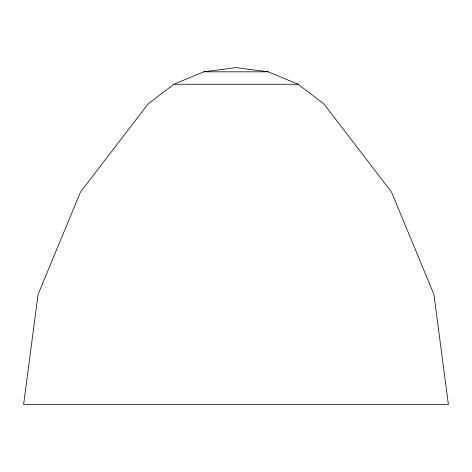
<?xml version="1.0" encoding="UTF-8"?>
<svg xmlns="http://www.w3.org/2000/svg" width="472" height="472" viewBox="0 0 472 472"><rect width="100%" height="100%" fill="white"/><g stroke="black" fill="none" stroke-linecap="round" stroke-linejoin="round"><path stroke-width="0.71" d="M173.79 84.258L148.019 104.029L80.511 192.01L38.073 294.463L23.6 404.41L448.4 404.41L433.927 294.463L391.489 192.01L323.981 104.029L298.21 84.258L268.202 71.827L236 67.59L203.798 71.827L173.79 84.258L298.21 84.258M203.798 71.827L268.202 71.827"/></g></svg>
